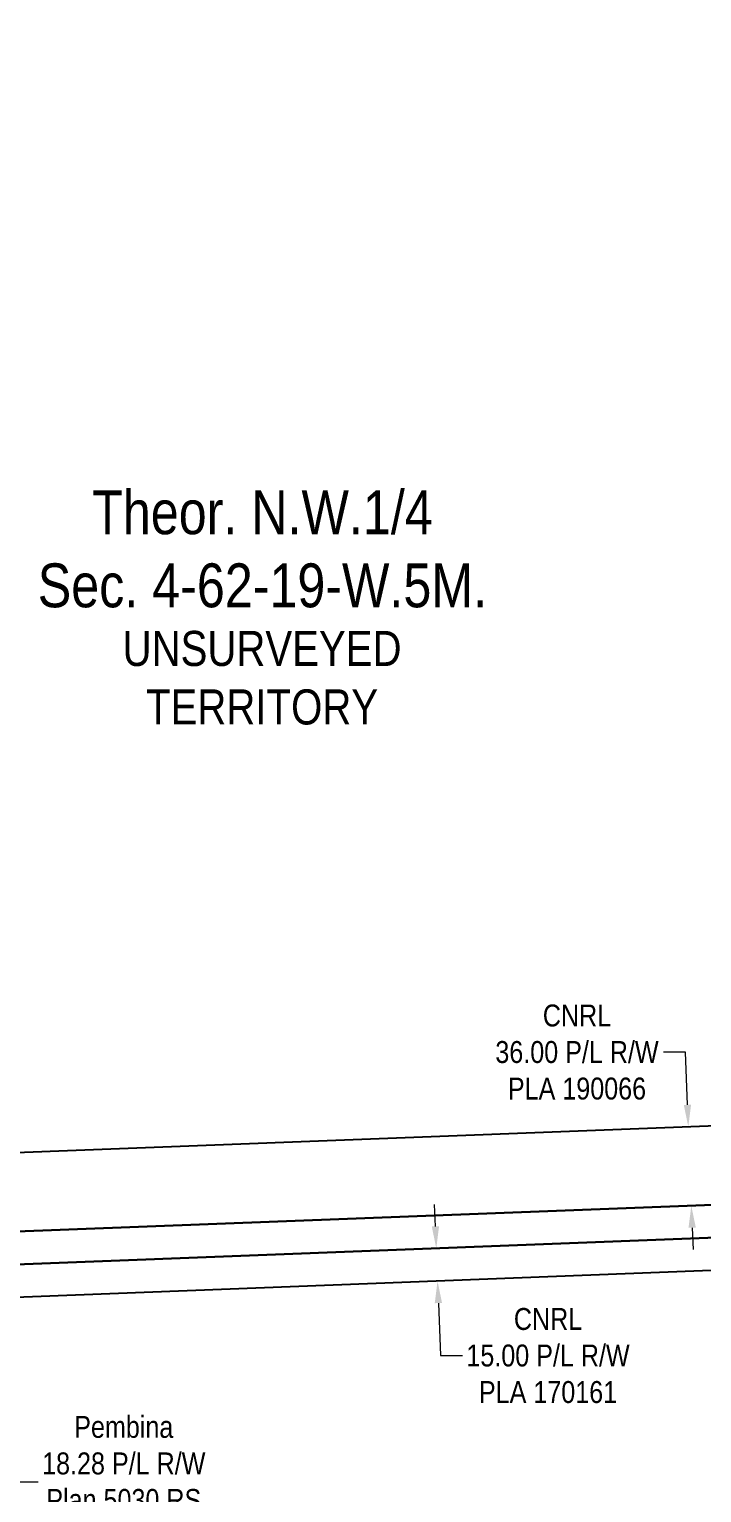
# Model space of a CAD drawing. Extents: x 510524 to 514472, y 6017951 to 6023231.
# Drawn here: x 512979 to 513286, y 6020844 to 6021512 of the extents above; entities that cross this region are included whole.
import ezdxf

# ---------------------------------------------------------------- set-up
doc = ezdxf.new("R2010")
doc.units = 0
doc.header["$LTSCALE"] = 5
doc.header["$PDSIZE"] = 0.5
doc.layers.get('Defpoints').update_dxf_attribs({"color": 9})
for name, color, linetype in [('C-RW', 13, 'Continuous'), ('C-SYMBOL', 7, 'Continuous'), ('F-RW', 190, 'Continuous'), ('L-UNS-T', 3, 'Continuous')]:
    doc.layers.add(name, color=color, linetype=linetype)
doc.layers.add('F-RW-T', color=190, linetype='Continuous', lineweight=9)
doc.styles.add('175L', font='ARIALN.TTF', dxfattribs={"height": 20})
doc.styles.add('80CG', font='ARIALN.TTF', dxfattribs={"height": 10})
doc.styles.add('80L', font='ARIALN.TTF', dxfattribs={"height": 10})
doc.dimstyles.new('Compass 5 000', dxfattribs={"dimscale": 5, "dimtxt": 9, "dimasz": 2, "dimexe": 0.2, "dimexo": 0.0625, "dimgap": 0.5, "dimtad": 0, "dimtih": 1, "dimtoh": 1, "dimzin": 0, "dimdsep": 46, "dimtxsty": '80CG', "dimcen": 0.1, "dimse1": 1, "dimse2": 1, "dimclrd": 256, "dimclrt": 256, "dimaunit": 1, "dimadec": 4, "dimazin": 0, "dimtfac": 0.06, "dimtofl": 0, "dimtmove": 0, "dimatfit": 1, "dimfxl": 0.2, "dimtolj": 1, "dimtzin": 0, "dimlwd": -1, "dimarcsym": 0})

# ---------------------------------------------------------------- blocks, each defined once
blk = doc.blocks.new('*D38')
at = {"layer": 'Defpoints', "color": 0, "transparency": 16777216}
for p in [(512992.87, 6020948.7), (513165.28, 6020940.34), (512993.44, 6020933.7)]:
    blk.add_point(p, dxfattribs=at)
at = {"layer": 'F-RW-T', "transparency": 16777216}
for p, q in [((513164.32, 6020965.33), (513163.93, 6020975.32)), ((513165.67, 6020930.35), (513166.6, 6020906.35)), ((513166.6, 6020906.35), (513176.6, 6020906.35))]:
    blk.add_line(p, q, dxfattribs=at)
for points in [[(513165.98, 6020965.4), (513162.65, 6020965.27), (513164.7, 6020955.34)], [(513167.33, 6020930.41), (513164, 6020930.28), (513165.28, 6020940.34)]]:
    blk.add_solid(points, dxfattribs=at)
at = {"layer": 'F-RW-T', "transparency": 16777216, "insert": (513215.68, 6020906.35), "char_height": 10, "attachment_point": 5, "style": '80CG'}
blk.add_mtext('\\A1;CNRL\\P15.00 P/L R/W^JPLA 170161', dxfattribs=at)
blk = doc.blocks.new('*D41')
at = {"layer": 'Defpoints', "color": 0, "transparency": 16777216}
for p in [(513240.72, 6021009.31), (513279.66, 6021010.8), (513242.1, 6020973.22)]:
    blk.add_point(p, dxfattribs=at)
at = {"layer": 'F-RW-T', "transparency": 16777216}
for p, q in [((513278.36, 6021044.81), (513268.36, 6021044.81)), ((513279.28, 6021020.79), (513278.36, 6021044.81)), ((513281.42, 6020964.72), (513281.81, 6020954.73))]:
    blk.add_line(p, q, dxfattribs=at)
for points in [[(513280.94, 6021020.86), (513277.61, 6021020.73), (513279.66, 6021010.8)], [(513283.09, 6020964.79), (513279.76, 6020964.66), (513281.04, 6020974.72)]]:
    blk.add_solid(points, dxfattribs=at)
at = {"layer": 'F-RW-T', "transparency": 16777216, "insert": (513228.89, 6021044.81), "char_height": 10, "attachment_point": 5, "style": '80CG'}
blk.add_mtext('\\A1;CNRL\\P36.00 P/L R/W\\PPLA 190066', dxfattribs=at)
blk = doc.blocks.new('*D42')
at = {"layer": 'Defpoints', "color": 0, "transparency": 16777216}
for p in [(512954.26, 6020841.91), (512954.6, 6020841.09), (512937.35, 6020834.87)]:
    blk.add_point(p, dxfattribs=at)
at = {"layer": 'F-RW-T', "transparency": 16777216}
for p, q in [((512963.84, 6020844.94), (512973.07, 6020848.78)), ((512973.07, 6020848.78), (512983.07, 6020848.78)), ((512928.46, 6020830.2), (512919.23, 6020826.36))]:
    blk.add_line(p, q, dxfattribs=at)
for points in [[(512963.2, 6020846.48), (512964.48, 6020843.4), (512954.6, 6020841.09)], [(512927.82, 6020831.74), (512929.1, 6020828.67), (512937.69, 6020834.05)]]:
    blk.add_solid(points, dxfattribs=at)
at = {"layer": 'F-RW-T', "transparency": 16777216, "insert": (513022.15, 6020848.78), "char_height": 10, "attachment_point": 5, "style": '80CG'}
blk.add_mtext('\\A1;Pembina\\P18.28 P/L R/W\\PPlan 5030 RS\\PPLA 4207', dxfattribs=at)

msp = doc.modelspace()

# ---------------------------------------------------------------- linework, layer by layer
at = {"layer": 'C-RW'}
for points in [[(512000.845, 6020926.946), (512100.837, 6020930.562), (512283.481, 6020937.165), (512618.059, 6020949.262), (512864.302, 6020958.74), (512867.369, 6020958.858), (512869.469, 6020958.939), (512871.768, 6020959.027), (512874.928, 6020959.148), (512885.466, 6020959.553), (512903.154, 6020960.236), (512904.955, 6020960.305), (512933.31, 6020961.4), (513350.537, 6020977.505), (513725.48, 6021019.992), (513825.446, 6021031.32)], [(513825.491, 6021016.239), (513725.525, 6021004.911), (513351.675, 6020962.548), (512933.352, 6020946.399), (512911.104, 6020945.541), (512903.196, 6020945.235), (512891.618, 6020944.788), (512881.07, 6020944.382), (512877.91, 6020944.261), (512875.62, 6020944.172), (512873.506, 6020944.09), (512870.447, 6020943.973), (512846.719, 6020943.059), (512618.32, 6020934.27), (512259.122, 6020921.284), (512100.877, 6020915.562), (512000.884, 6020911.946)]]:
    msp.add_lwpolyline(points, dxfattribs=at)
at = {"layer": 'F-RW'}
for points in [[(513350.537, 6020977.505), (512933.31, 6020961.4), (512904.955, 6020960.305), (512903.154, 6020960.236), (512885.466, 6020959.553), (512874.928, 6020959.148), (512871.768, 6020959.027), (512869.469, 6020958.939), (512867.369, 6020958.858), (512864.302, 6020958.74), (512862.005, 6020958.651), (512846.145, 6020958.04), (512831.153, 6020957.463), (512779.863, 6020955.526), (512779.507, 6020955.522), (512781.979, 6021025.528), (512782.246, 6021033.075), (512783.04, 6021054.535), (512782.597, 6021055.601), (512588.698, 6021521.201)], [(512627.653, 6021521.325), (512821, 6021057.104), (512832.735, 6021028.93), (512840.425, 6021010.468), (512847.252, 6020994.068), (512854.662, 6020994.488), (512856.942, 6020994.617), (512870.643, 6020995.14), (512890.134, 6020995.888), (512903.053, 6020996.383), (512933.208, 6020997.538), (513347.829, 6021013.409), (513668.405, 6021049.673), (513672.365, 6021013.972), (513674.089, 6020999.08), (513675.815, 6020984.178), (513725.571, 6020989.817), (513825.537, 6021001.144)], [(513352.81, 6020947.577), (512933.394, 6020931.386), (512917.259, 6020930.763), (512907.21, 6020930.375), (512903.238, 6020930.227), (512897.745, 6020930.021), (512881.748, 6020929.423), (512874.31, 6020929.123), (512878.407, 6020919.27), (512847.707, 6020918.124), (512847.311, 6020928.065), (512846.737, 6020943.079), (512868.155, 6020943.888), (512870.447, 6020943.976), (512873.506, 6020944.09), (512875.62, 6020944.172), (512877.91, 6020944.26), (512881.07, 6020944.382), (512891.618, 6020944.788), (512903.196, 6020945.235), (512911.104, 6020945.541), (512933.352, 6020946.399), (513351.675, 6020962.548)]]:
    msp.add_lwpolyline(points, dxfattribs=at)

# ---------------------------------------------------------------- texts
at = {"layer": 'C-SYMBOL', "color": 3, "linetype": 'Continuous', "insert": (513085.405, 6021301.137), "char_height": 20, "width": 203.24229, "attachment_point": 2, "style": '175L'}
msp.add_mtext('Theor. N.W.1/4 \\PSec. 4-62-19-W.5M.', dxfattribs=at)
at = {"layer": 'L-UNS-T', "color": 3, "insert": (513085.238, 6021215.552), "char_height": 16, "attachment_point": 5, "style": '80L'}
msp.add_mtext_dynamic_manual_height_columns('UNSURVEYED TERRITORY', width=126.48171, gutter_width=47.526, heights=[0], dxfattribs=at)

# ---------------------------------------------------------------- dimensions: what is measured, and where the dimension line sits
at = {"layer": 'F-RW-T'}
for base, p1, p2, angle, text, picture, middle in [((513279.66, 6021010.8), (513242.104, 6020973.225), (513240.722, 6021009.309), 92.192241, 'CNRL\\P36.00 P/L R/W\\PPLA 190066', '*D41', (513228.887, 6021044.813)), ((513165.283, 6020940.338), (512992.865, 6020948.705), (512993.444, 6020933.704), 272.210727, 'CNRL\\P15.00 P/L R/W^JPLA 170161', '*D38', (513215.681, 6020906.354)), ((512954.605, 6020841.094), (512937.35, 6020834.866), (512954.265, 6020841.91), 22.611249, 'Pembina\\P18.28 P/L R/W\\PPlan 5030 RS\\PPLA 4207', '*D42', (513022.153, 6020848.783))]:
    dim = msp.add_linear_dim(base=base, p1=p1, p2=p2, angle=angle, text=text, dimstyle='Compass 5 000', dxfattribs=at)
    dim.commit()
    dim.dimension.update_dxf_attribs({"geometry": picture, "text_midpoint": middle, "dimtype": 161})

doc.saveas('drawing.dxf')
